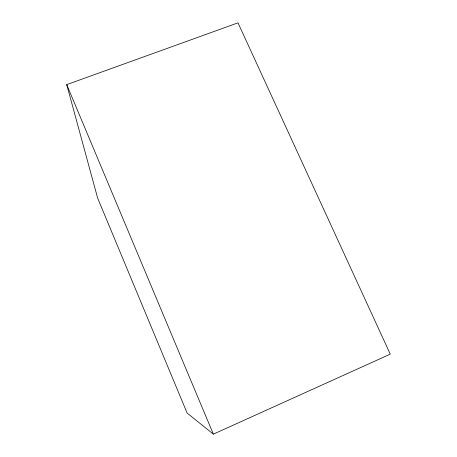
<?xml version="1.0" encoding="UTF-8"?>
<svg xmlns="http://www.w3.org/2000/svg" width="457" height="457" viewBox="0 0 457 457"><rect width="100%" height="100%" fill="white"/><g stroke="black" fill="none" stroke-linecap="round" stroke-linejoin="round"><path stroke-width="0.69" d="M213.356 434.15L390.278 354.152L237.994 22.85L66.722 84.625L97.649 198.11L187.119 413.037L213.356 434.15L66.722 84.625"/></g></svg>
